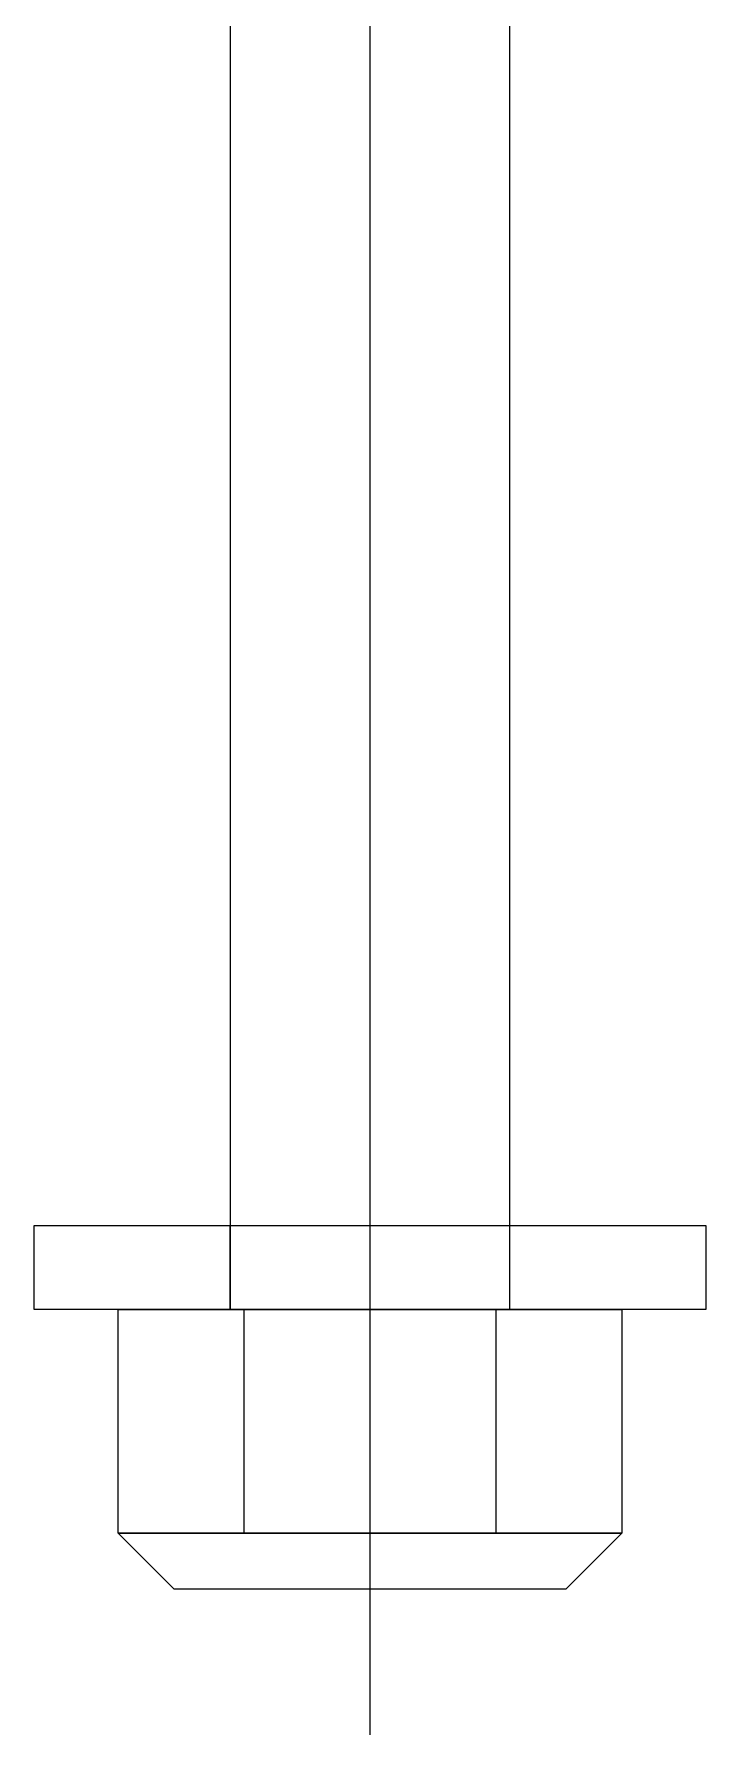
# Model space of a CAD drawing. Header units: millimetres. Extents: x -1481984 to -235402, y 1078406 to 1875046.
# Drawn here: x -1346415.1 to -1346367.1, y 1504250.1 to 1504371.7 of the extents above; entities that cross this region are included whole.
import ezdxf

# ---------------------------------------------------------------- set-up
doc = ezdxf.new("R2010")
doc.units = ezdxf.units.MM
doc.header["$LTSCALE"] = 1000
doc.layers.add('DOTE', color=1, linetype='CONTINUOUS')
doc.layers.add('PUB_DIM', color=3, linetype='CONTINUOUS')

msp = doc.modelspace()

# ---------------------------------------------------------------- linework, layer by layer
at = {"layer": 'DOTE'}
msp.add_line((-1346391.06, 1504250.09), (-1346391.06, 1504440.5), dxfattribs=at)
at = {"layer": 'PUB_DIM'}
for p, q in [((-1346401.06, 1504280.51), (-1346401.06, 1504286.51)), ((-1346381.06, 1504280.51), (-1346381.06, 1504286.51)), ((-1346400.06, 1504264.51), (-1346400.06, 1504280.51)), ((-1346382.06, 1504264.51), (-1346382.06, 1504280.51))]:
    msp.add_line(p, q, dxfattribs=at)
for points in [[(-1346401.06, 1504280.51), (-1346381.06, 1504280.51), (-1346381.06, 1504420.51), (-1346401.06, 1504420.51)], [(-1346415.06, 1504286.51), (-1346367.06, 1504286.51), (-1346367.06, 1504280.51), (-1346415.06, 1504280.51)], [(-1346409.06, 1504280.51), (-1346373.06, 1504280.51), (-1346373.06, 1504264.51), (-1346409.06, 1504264.51)], [(-1346409.06, 1504264.51), (-1346373.06, 1504264.51), (-1346373.06, 1504264.51), (-1346377.06, 1504260.51), (-1346405.06, 1504260.51), (-1346409.06, 1504264.51)]]:
    msp.add_lwpolyline(points, close=True, dxfattribs=at)

doc.saveas('drawing.dxf')
